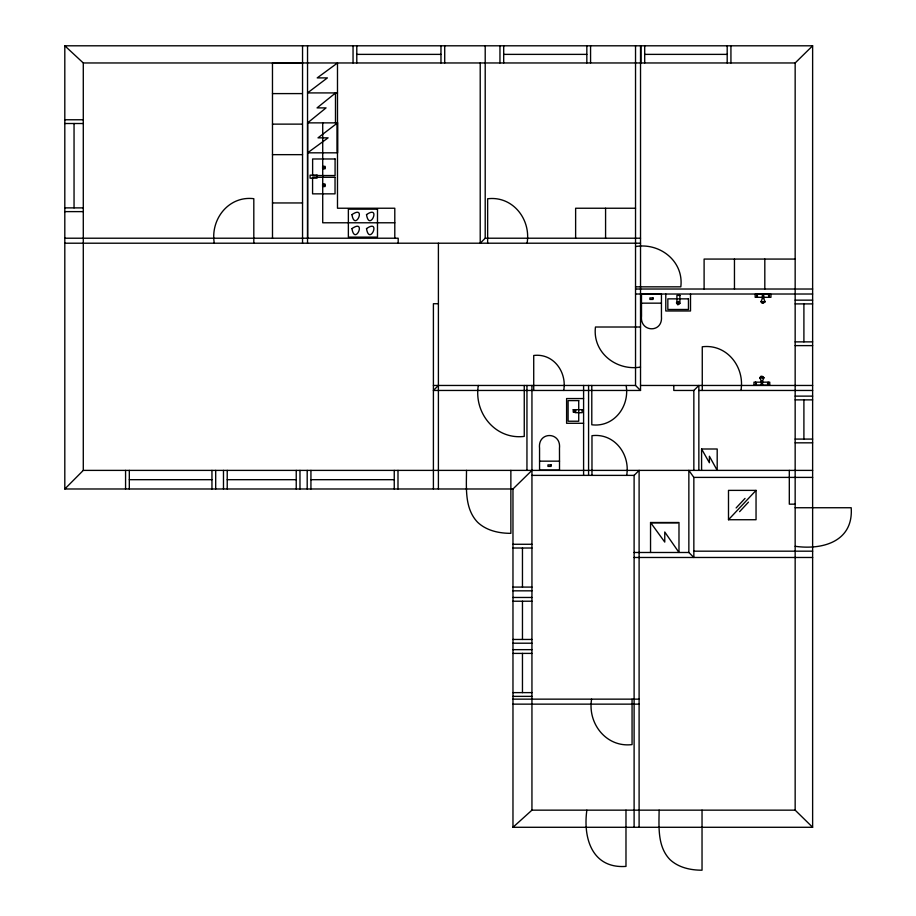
<?xml version="1.0" encoding="UTF-8"?>
<svg xmlns="http://www.w3.org/2000/svg" width="916" height="916" viewBox="0 0 916 916"><rect width="100%" height="100%" fill="white"/><g stroke="black" fill="none" stroke-linecap="round" stroke-linejoin="round"><path stroke-width="1.37" d="M739.601 511.666L748.475 502.117M736.12 507.945L745.029 498.407M728.495 519.727L756.043 490.381L728.495 490.381L728.495 519.727L756.043 519.727L756.043 490.381M64.807 488.984L83.287 470.389L83.287 62.964L64.807 45.8L64.807 488.984L512.971 488.984L531.944 470.389M640.524 238.217L485.205 238.217L480.213 243.209L480.213 62.964M438.398 385.464L433.405 390.456L640.524 390.456L640.524 45.8M693.847 470.389L693.847 390.456L698.851 385.464L698.851 470.389M634.112 827.285L634.112 475.381L639.105 470.389L639.105 827.285M83.287 62.964L795.157 62.964L812.629 45.8L812.629 827.285L512.971 827.285L512.971 488.984M512.971 827.285L531.944 810.156L795.157 810.156L812.629 827.285M307.627 238.103L307.627 122.87L326.05 107.893L317.062 107.893L335.634 92.917M337.58 122.87L318.012 137.847L328.1 137.847L307.627 152.823L337.58 152.823L337.58 122.87L307.536 122.87M64.807 45.8L812.629 45.8M356.793 54.376L440.974 54.376M503.697 54.376L586.835 54.376M644.704 54.376L727.19 54.376M302.417 63.067L272.476 63.067L272.499 238.217M337.489 92.917L307.536 92.917L327.401 77.894L317.222 77.894L337.489 63.009L337.489 208.23L394.796 208.23L394.796 238.206M272.476 93.604L302.417 93.592M64.807 119.767L83.287 119.767M64.807 123.511L83.287 123.511M272.476 124.129L302.417 124.129M272.476 154.655L302.543 154.655M272.499 202.951L302.543 202.951M64.807 207.886L83.287 207.886M635.532 208.241L575.626 208.241L575.626 238.194M64.807 211.619L83.287 211.619M394.796 222.783L322.718 222.783L322.718 122.87M64.807 238.217L398.185 238.217L398.185 243.209M64.807 243.209L640.524 243.209M635.532 246.553C659.806 242.408 683.977 261.22 680.817 286.834L635.532 286.834M795.157 259.068L704.106 259.068L704.106 289.021M635.532 289.021L812.629 289.021M635.532 294.013L812.629 294.013M762.364 297.311L755.173 297.311L755.173 294.265L770.94 294.265L770.94 297.311L763.704 297.311M762.364 298.25L763.704 298.25M795.157 300.15L812.629 300.15M641.486 303.162L641.532 316.02C639.551 332.428 662.921 333.447 661.444 316.581L661.444 294.185L641.486 294.185L641.486 303.162L661.444 303.162M438.398 303.723L433.405 303.723L433.405 488.984M795.157 303.894L812.629 303.894M640.524 327.012L595.469 327.012C592.308 352.5 616.376 371.209 640.524 367.076M795.157 341.874L812.629 341.874M795.157 345.618L812.629 345.618M761.207 381.216L762.559 381.216M761.207 382.167L753.971 382.167L753.971 385.212L769.749 385.212L769.749 382.167L762.559 382.167M433.405 385.464L635.532 385.464L640.524 390.456M640.524 385.464L812.629 385.464M693.847 390.456L673.798 390.456L673.798 385.464M698.851 390.456L812.629 390.456M795.157 396.124L812.629 396.124M583.572 398.552L566.603 398.552L566.603 423.284L583.572 423.284M795.157 399.868L812.629 399.868M795.157 439.085L812.629 439.085M795.157 442.829L812.629 442.829M701.587 449L717.194 449L717.194 470.377L709.385 456.237L709.385 462.752L701.587 449L701.587 470.377M539.558 461.16L559.516 461.16L559.516 470.137L539.558 470.137L539.558 448.302C537.532 431.23 561.348 431.367 559.47 448.302L559.516 461.16M83.287 470.389L812.629 470.389M531.944 475.381L634.112 475.381M693.847 477.396L693.847 557.478L688.855 552.485L688.855 470.389L693.847 477.396L812.629 477.396M129.316 479.686L211.951 479.686M227.225 479.686L296.234 479.686M310.936 479.686L394.246 479.686M795.157 504.166L789.306 504.166L789.306 470.389M795.157 507.739L851.193 507.739C853.575 541.39 822.934 550.195 795.157 546.291M650.543 522.509L678.985 522.509L678.985 552.462L664.764 532.001L664.764 542.077L650.543 522.509L650.543 552.462M651.826 522.807L677.714 522.807M512.971 544.276L531.944 544.276M512.971 548.02L531.944 548.02M693.847 551.18L812.629 551.18M634.112 552.485L688.855 552.485M634.112 557.478L812.629 557.478M512.971 587.087L531.944 587.087M512.971 590.831L531.944 590.831M512.971 597.472L531.944 597.472M512.971 601.217L531.944 601.217M512.971 639.46L531.944 639.46M512.971 643.204L531.944 643.204M512.971 649.65L531.944 649.65M512.971 653.394L531.944 653.394M512.971 692.622L531.944 692.622M512.971 696.366L531.944 696.366M512.971 699.148L639.105 699.148M512.971 704.141L639.105 704.141M803.904 303.894L803.904 341.874M803.904 399.868L803.904 439.085M795.157 62.964L795.157 810.156M769.291 294.265L769.245 297.311M768.146 382.167L768.146 385.212M764.814 259.068L764.814 289.021M763.704 294.265L763.704 298.559L765.078 301.73L763.2 303.242L761.986 303.15L760.99 301.73L762.364 298.559L762.364 294.265M762.559 385.212L762.559 380.919L763.933 377.736L762.043 376.224L760.841 376.327L759.845 377.736L761.207 380.919L761.207 385.212M756.765 294.265L756.765 297.311M755.677 382.167L755.677 385.212M755.62 382.167L755.62 385.212M740.952 390.456C744.983 367.098 726.961 343.718 702.263 346.775L702.263 390.456M734.46 259.068L734.46 289.021M730.934 45.8L730.934 62.964M727.19 45.8L727.19 62.964M702.034 810.156L702.034 870.2C690.55 870.211 678.401 867.601 669.848 859.471C657.322 846.373 658.97 826.805 659.119 810.156M690.515 294.013L690.515 310.982L665.783 310.982L665.783 294.013M644.704 45.8L644.704 62.964M640.96 45.8L640.96 62.964M635.532 45.8L635.532 385.464M632.063 699.148L632.063 744.593C606.358 747.765 587.442 723.525 591.599 699.148M626.67 475.381C630.403 454.313 614.396 432.902 591.976 435.684L591.976 475.381M626.132 385.464C629.83 406.326 614.006 427.543 591.793 424.784L591.793 385.464M625.983 810.156L625.983 866.41C592.183 868.826 582.897 838.22 586.858 810.156M605.579 208.241L605.579 238.194M590.568 45.8L590.568 62.964M588.576 385.464L588.576 475.381M586.835 45.8L586.835 62.964M583.595 385.464L583.595 475.381M563.706 390.456C567.084 372.102 553.459 353.004 533.719 355.477L533.719 390.456M531.944 385.464L531.944 810.156M527.089 243.209C531.165 219.416 512.777 195.658 487.644 198.772L487.644 243.209M526.952 385.464L526.952 470.389M524.261 385.464L524.261 436.405C495.419 439.943 473.755 412.99 478.312 385.464M522.464 548.02L522.464 587.087M522.464 601.217L522.464 639.46M522.464 653.394L522.464 692.622M510.865 470.389L510.865 533.341C499.002 533.352 486.442 530.662 477.602 522.257C464.435 508.472 466.439 487.85 466.507 470.389M503.697 45.8L503.697 62.964M499.953 45.8L499.953 62.964M485.205 45.8L485.205 238.217M444.718 45.8L444.718 62.964M440.974 45.8L440.974 62.964M438.398 243.209L438.398 488.984M397.991 470.389L397.991 488.984M394.246 470.389L394.246 488.984M356.793 45.8L356.793 62.964M353.049 45.8L353.049 62.964M337.283 124.221L337.283 151.472M335.485 92.917L335.485 122.87M310.936 470.389L310.936 488.984M307.536 45.8L307.536 243.209M307.192 470.389L307.192 488.984M302.543 45.8L302.543 243.209M299.979 470.389L299.979 488.984M296.234 470.389L296.234 488.984M253.812 243.209L253.812 198.692C228.634 195.566 210.199 219.371 214.287 243.209M227.225 470.389L227.225 488.984M223.481 470.389L223.481 488.984M215.695 470.389L215.695 488.984M211.951 470.389L211.951 488.984M129.316 470.389L129.316 488.984M125.572 470.389L125.572 488.984M74.047 123.511L74.047 207.886M351.95 214.607C354.87 232.458 367.03 204.257 351.95 214.607M351.95 228.588C354.87 246.438 367.03 218.237 351.95 228.588M366.503 214.607C369.411 232.458 381.583 204.257 366.503 214.607M366.503 228.588C369.411 246.438 381.583 218.237 366.503 228.588M322.615 166.346L322.615 168.819L325.088 168.819L325.088 166.346L322.615 166.346M323.142 166.872L323.142 168.281L324.562 168.281L324.562 166.872L323.142 166.872M573.233 409.681L573.233 412.154L575.706 412.154L575.706 409.681L573.233 409.681M679.901 303.425L677.84 304.868L676.409 302.807L678.458 301.364L679.901 303.425M677.451 302.406L677.451 303.826L678.859 303.826L678.859 302.406L677.451 302.406M322.615 184.07L322.615 186.543L325.088 186.543L325.088 184.07L322.615 184.07M573.76 410.208L573.76 411.627L575.179 411.627L575.179 410.208L573.76 410.208M324.848 185.479L323.68 186.303L322.856 185.124L324.024 184.311L324.848 185.479M759.879 377.804C767.654 379.43 762.123 375.136 759.879 377.804M765.032 301.673L763.108 302.601L761.013 301.673L765.055 301.65M767.528 383.907L768.146 383.667L767.528 383.907M756.914 295.742L757.521 296.063L756.914 295.742M755.826 383.609L756.421 383.964L755.826 383.609M769.085 295.868L768.501 295.513L769.085 295.868M335.084 158.983L312.619 158.983L312.619 175.54L335.084 175.54L335.084 158.983M317.062 175.162L310.077 175.162L310.077 178.162L317.062 178.162L317.062 175.162M335.038 177.292L312.574 177.292L312.574 193.849L335.038 193.849L335.038 177.292M377.495 209.18L348.366 209.18L348.366 237.13L377.495 237.13L377.495 209.18M679.912 295.421L676.913 295.421L676.913 302.417L679.912 302.417L679.912 295.421M653.051 297.918L649.879 297.918L649.879 299.429L653.051 299.429L653.051 297.918M688.454 298.856L667.844 298.856L667.844 309.482L688.454 309.482L688.454 298.856M578.729 400.613L568.103 400.613L568.103 421.223L578.729 421.223L578.729 400.613M582.164 409.681L575.179 409.681L575.179 412.681L582.164 412.681L582.164 409.681M551.123 464.893L547.951 464.893L547.951 466.404L551.123 466.404L551.123 464.893"/></g></svg>
